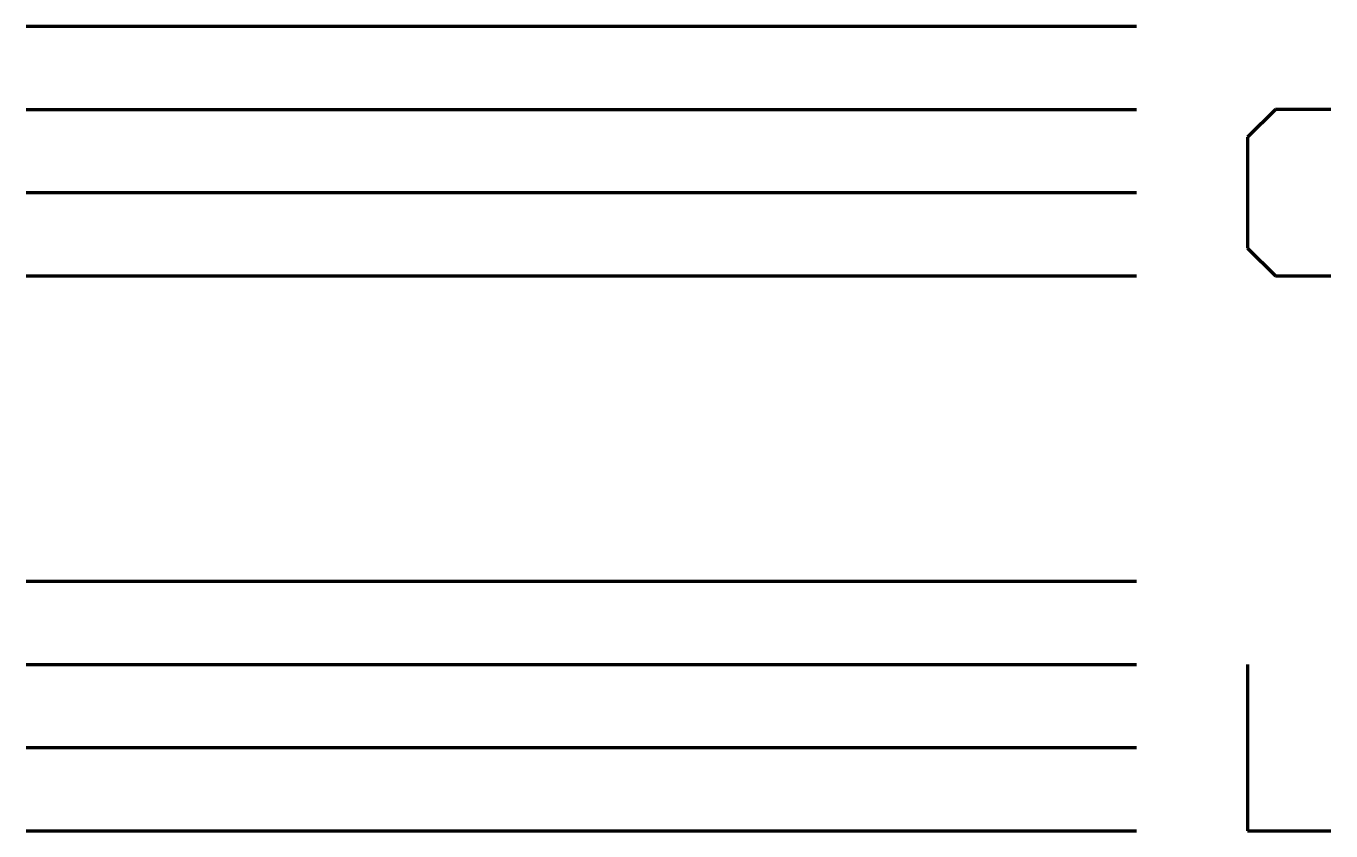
# Model space of a CAD drawing. Header units: millimetres. Extents: x 0 to 47, y 0 to 29.
import ezdxf

# ---------------------------------------------------------------- set-up
doc = ezdxf.new("R2010")
doc.units = ezdxf.units.MM
doc.layers.get('0').update_dxf_attribs({"lineweight": 100, "true_color": 0xffffff})
for name, color, linetype, lineweight, true_color in [('custom', 8, 'Continuous', 100, 0x6e7882), ('orange', 30, 'Continuous', 100, 0xff8000), ('red', 1, 'Continuous', 100, 0xff0000)]:
    doc.layers.add(name, color=color, linetype=linetype, lineweight=lineweight, true_color=true_color)

msp = doc.modelspace()

# ---------------------------------------------------------------- linework, layer by layer
at = {"color": 8, "true_color": 0x6e7882}
msp.add_line((0, 29), (40, 29), dxfattribs=at)
at = {"color": 1, "true_color": 0xff0000}
msp.add_line((0, 26), (40, 26), dxfattribs=at)
for p, q in [((45, 26), (44, 25)), ((47, 26), (45, 26)), ((44, 25), (44, 21)), ((44, 21), (45, 20)), ((45, 20), (47, 20)), ((44, 6), (44, 0)), ((0, 0), (40, 0)), ((44, 0), (47, 0))]:
    msp.add_line(p, q)
at = {"color": 30, "true_color": 0xff8000}
msp.add_line((0, 23), (40, 23), dxfattribs=at)
at = {"color": 7, "true_color": 0xffffff}
msp.add_line((0, 20), (40, 20), dxfattribs=at)
at = {"layer": 'custom'}
msp.add_line((0, 9), (40, 9), dxfattribs=at)
at = {"layer": 'orange'}
msp.add_line((0, 3), (40, 3), dxfattribs=at)
at = {"layer": 'red'}
msp.add_line((0, 6), (40, 6), dxfattribs=at)

doc.saveas('drawing.dxf')
